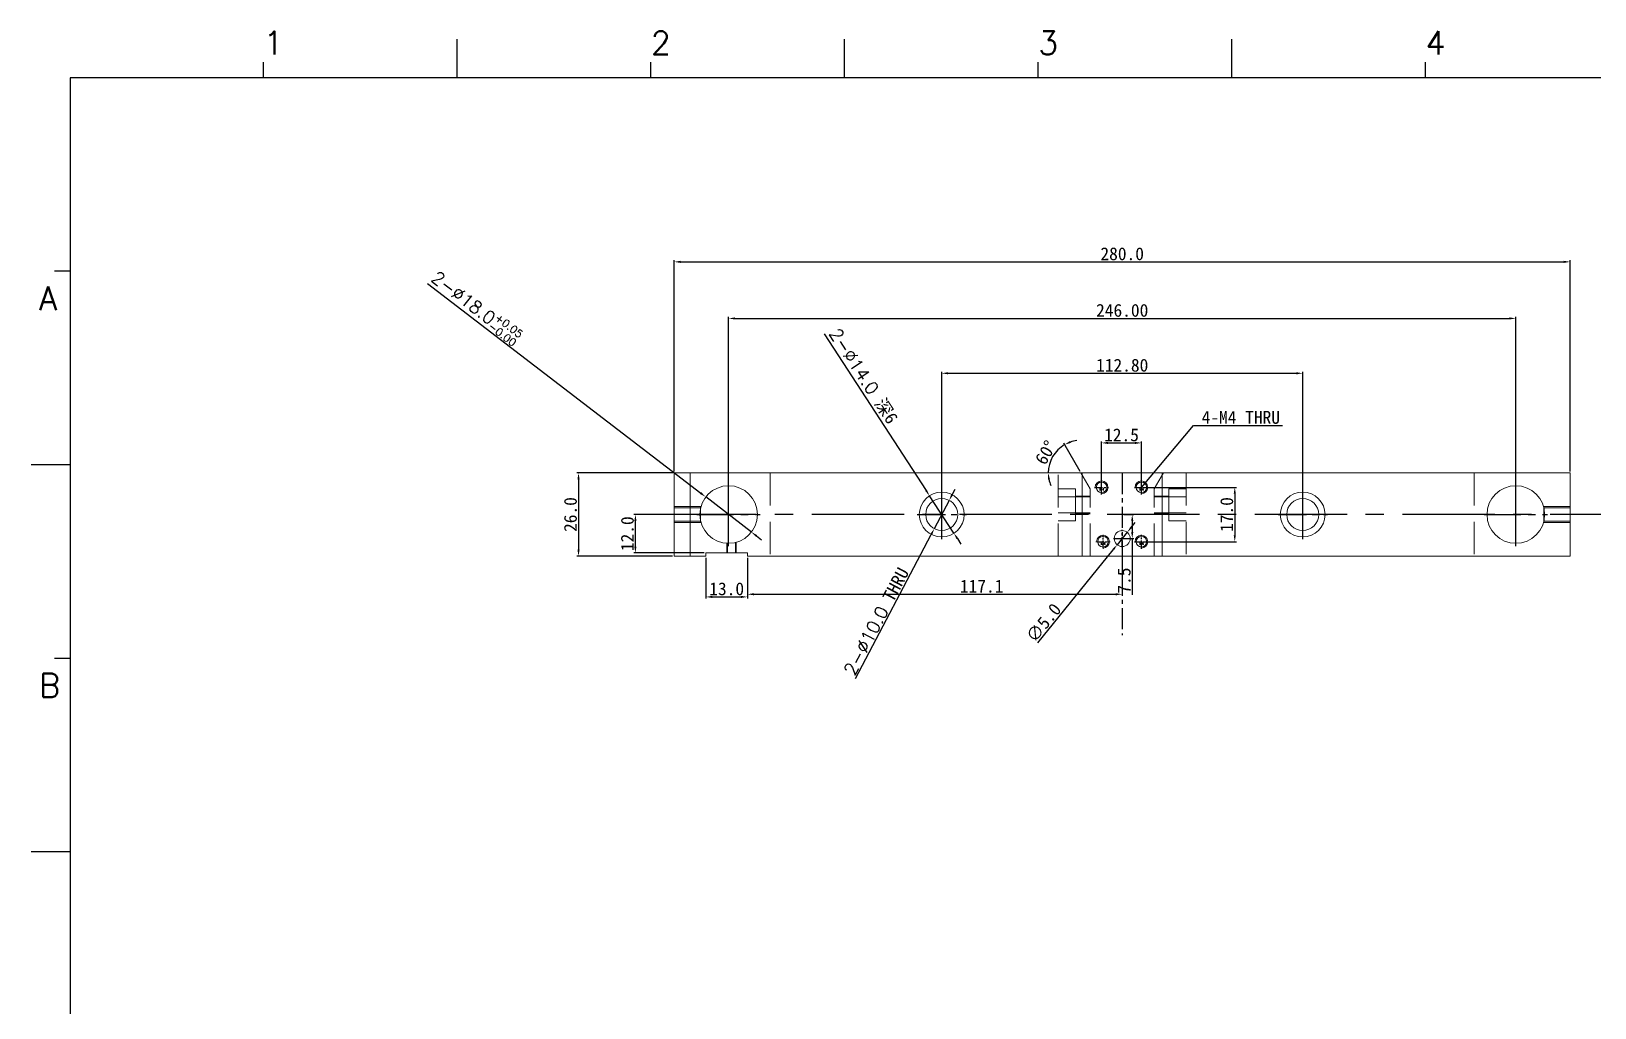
# Model space of a CAD drawing. Extents: x 83 to 30050, y -7164 to 695.
# Drawn here: x 19546.1 to 20034.7, y -3434.6 to -3129.3 of the extents above; entities that cross this region are included whole.
import ezdxf

# ---------------------------------------------------------------- set-up
doc = ezdxf.new("R2010")
doc.units = 0
doc.header["$LTSCALE"] = 8
doc.header["$MEASUREMENT"] = 0
doc.header["$PDSIZE"] = 5
doc.linetypes.add('CENTER', pattern=[2, 1.25, -0.25, 0.25, -0.25])
doc.linetypes.add('HIDDEN', pattern=[1.905, 1.27, -0.635])
doc.layers.get('0').update_dxf_attribs({"linetype": 'CONTINUOUS'})
doc.layers.get('Defpoints').update_dxf_attribs({"linetype": 'CONTINUOUS'})
doc.layers.add('41', color=3, linetype='CONTINUOUS')
doc.layers.add('dim', color=82, linetype='CONTINUOUS', lineweight=9)
doc.layers.add('screw', color=33, linetype='CONTINUOUS', lineweight=13)
doc.styles.add('SIMPLEX', font='SIMPLEX')
doc.styles.get("Standard").update_dxf_attribs({"font": '', "height": 4})
doc.styles.add('TXT', font='txt.shx', dxfattribs={"bigfont": 'gbcbig.shx'})
doc.styles.get('Standard').set_extended_font_data('SimSun')
doc.dimstyles.new('ISO-25', dxfattribs={"dimtxt": 6, "dimasz": 2.5, "dimexe": 1.25, "dimexo": 0.625, "dimtad": 1, "dimdec": 1, "dimzin": 1, "dimdsep": 46, "dimtxsty": 'Standard', "dimcen": 2.5, "dimadec": 0, "dimazin": 0, "dimtm": 1e-09, "dimtfac": 1, "dimtdec": 1, "dimtmove": 0, "dimatfit": 3, "dimfxl": 1, "dimtolj": 1, "dimtzin": 0, "dimarcsym": 0})

# ---------------------------------------------------------------- blocks, each defined once
blk = doc.blocks.new('A$C0BB32EA6')
at = {"layer": '41'}
for p, q in [((90.21, 427.84), (90.21, 435.66)), ((168.4, 427.84), (168.4, 435.66)), ((168.4, 427.84), (168.4, 435.66)), ((168.4, 427.84), (168.4, 435.66)), ((246.58, 427.84), (246.58, 435.66)), ((246.58, 427.84), (246.58, 435.66)), ((51.11, 427.84), (51.11, 430.97)), ((129.3, 427.84), (129.3, 430.97)), ((129.3, 427.84), (129.3, 430.97)), ((129.3, 427.84), (129.3, 430.97)), ((207.49, 427.84), (207.49, 430.97)), ((207.49, 427.84), (207.49, 430.97)), ((285.68, 427.84), (285.68, 430.97)), ((615.63, 427.84), (12.02, 427.84)), ((12.02, 427.84), (12.02, 10.32)), ((12.02, 388.75), (8.89, 388.75)), ((12.02, 349.66), (4.2, 349.66)), ((12.02, 310.56), (8.89, 310.56)), ((12.02, 271.47), (4.2, 271.47))]:
    blk.add_line(p, q, dxfattribs=at)
at = {"layer": '41', "style": 'SIMPLEX'}
for s, height, p in [('1', 4.69, (51.11, 432.54)), ('2', 4.69, (129.3, 432.54)), ('3', 4.69, (207.49, 432.54)), ('4', 4.69, (285.68, 432.54)), ('A', 4.75, (5.76, 380.93)), ('B', 4.75, (5.76, 302.74))]:
    blk.add_text(s, height=height, dxfattribs=at).set_placement(p)
at = {"layer": '41', "linetype": 'Continuous'}
for tag, p in [('材质', (457.07, 73.08)), ('代号', (522.6, 73.29)), ('表面处理', (452.44, 54.13)), ('审核', (523.65, 54.34)), ('名称', (585.81, 54.97)), ('数量', (457.5, 33.7)), ('设计', (523.23, 34.13)), ('件号', (586.65, 33.91)), ('比例', (457.5, 17.28)), ('版本', (587.08, 16.23))]:
    blk.add_attdef(tag, p, '', height=4, dxfattribs=at)
blk = doc.blocks.new('*D1038')
at = {"layer": 'Defpoints', "color": 0}
for p in [(19943.43, -3236.27), (19830.63, -3280.43), (19943.43, -3280.43)]:
    blk.add_point(p, dxfattribs=at)
at = {"layer": 'dim', "color": 0, "lineweight": -2}
for p, q in [((19830.63, -3279.93), (19830.63, -3235.77)), ((19832.63, -3236.27), (19941.43, -3236.27)), ((19943.43, -3279.93), (19943.43, -3235.77))]:
    blk.add_line(p, q, dxfattribs=at)
at = {"layer": 'dim', "color": 0}
for points in [[(19832.63, -3235.94), (19832.63, -3236.61), (19830.63, -3236.27)], [(19941.43, -3235.94), (19941.43, -3236.61), (19943.43, -3236.27)]]:
    blk.add_solid(points, dxfattribs=at)
at = {"layer": 'dim', "color": 0, "insert": (19887.03, -3233.77), "char_height": 4, "attachment_point": 5}
blk.add_mtext('\\A1;112.80', dxfattribs=at)
blk = doc.blocks.new('*D1039')
at = {"layer": 'Defpoints', "color": 0}
for p in [(20010.03, -3219.12), (19764.03, -3280.43), (20010.03, -3280.43)]:
    blk.add_point(p, dxfattribs=at)
at = {"layer": 'dim', "color": 0, "lineweight": -2}
for p, q in [((19764.03, -3279.93), (19764.03, -3218.62)), ((19766.03, -3219.12), (20008.03, -3219.12)), ((20010.03, -3279.93), (20010.03, -3218.62))]:
    blk.add_line(p, q, dxfattribs=at)
at = {"layer": 'dim', "color": 0}
for points in [[(19766.03, -3218.79), (19766.03, -3219.45), (19764.03, -3219.12)], [(20008.03, -3218.79), (20008.03, -3219.45), (20010.03, -3219.12)]]:
    blk.add_solid(points, dxfattribs=at)
at = {"layer": 'dim', "color": 0, "insert": (19887.03, -3216.62), "char_height": 4, "attachment_point": 5}
blk.add_mtext('\\A1;246.00', dxfattribs=at)
blk = doc.blocks.new('*D1040')
at = {"layer": 'Defpoints', "color": 0}
for p in [(20027.03, -3201.44), (19747.03, -3267.43), (20027.03, -3267.43)]:
    blk.add_point(p, dxfattribs=at)
at = {"layer": 'dim', "color": 0, "lineweight": -2}
for p, q in [((19747.03, -3266.93), (19747.03, -3200.94)), ((19749.03, -3201.44), (20025.03, -3201.44)), ((20027.03, -3266.93), (20027.03, -3200.94))]:
    blk.add_line(p, q, dxfattribs=at)
at = {"layer": 'dim', "color": 0}
for points in [[(19749.03, -3201.1), (19749.03, -3201.77), (19747.03, -3201.44)], [(20025.03, -3201.1), (20025.03, -3201.77), (20027.03, -3201.44)]]:
    blk.add_solid(points, dxfattribs=at)
at = {"layer": 'dim', "color": 0, "insert": (19887.03, -3198.94), "char_height": 4, "attachment_point": 5}
blk.add_mtext('\\A1;280.0', dxfattribs=at)
blk = doc.blocks.new('*D1041')
at = {"layer": 'Defpoints', "color": 0}
for p in [(19893.03, -3258.04), (19880.58, -3271.93), (19893.03, -3271.93)]:
    blk.add_point(p, dxfattribs=at)
at = {"layer": 'dim', "color": 0, "lineweight": -2}
for p, q in [((19880.58, -3271.43), (19880.58, -3257.55)), ((19882.58, -3258.04), (19891.03, -3258.04)), ((19893.03, -3271.43), (19893.03, -3257.55))]:
    blk.add_line(p, q, dxfattribs=at)
at = {"layer": 'dim', "color": 0}
for points in [[(19882.58, -3257.71), (19882.58, -3258.38), (19880.58, -3258.04)], [(19891.03, -3257.71), (19891.03, -3258.38), (19893.03, -3258.04)]]:
    blk.add_solid(points, dxfattribs=at)
at = {"layer": 'dim', "color": 0, "insert": (19886.81, -3255.55), "char_height": 4, "attachment_point": 5}
blk.add_mtext('\\A1;12.5', dxfattribs=at)
blk = doc.blocks.new('*D1042')
at = {"layer": 'Defpoints', "color": 0}
for p in [(19893.03, -3271.93), (19893.03, -3288.93), (19922.21, -3288.93)]:
    blk.add_point(p, dxfattribs=at)
at = {"layer": 'dim', "color": 0, "lineweight": -2}
for p, q in [((19893.53, -3271.93), (19922.71, -3271.93)), ((19922.21, -3273.93), (19922.21, -3286.93)), ((19893.53, -3288.93), (19922.71, -3288.93))]:
    blk.add_line(p, q, dxfattribs=at)
at = {"layer": 'dim', "color": 0}
for points in [[(19921.87, -3273.93), (19922.54, -3273.93), (19922.21, -3271.93)], [(19921.87, -3286.93), (19922.54, -3286.93), (19922.21, -3288.93)]]:
    blk.add_solid(points, dxfattribs=at)
at = {"layer": 'dim', "color": 0, "insert": (19919.71, -3280.43), "char_height": 4, "attachment_point": 5, "rotation": 90}
blk.add_mtext('\\A1;17.0', dxfattribs=at)
blk = doc.blocks.new('screw_m4_l')
at = {"layer": 'screw', "color": 1, "linetype": 'CENTER', "ltscale": 0.254}
for p, q in [((-2.2, 0), (2.2, 0)), ((0, -2.2), (0, 2.2))]:
    blk.add_line(p, q, dxfattribs=at)
at = {"layer": 'screw', "color": 33, "linetype": 'Continuous'}
blk.add_circle((0, 0), 1.65, dxfattribs=at)
at = {"layer": 'screw', "color": 92, "linetype": 'Continuous'}
blk.add_arc((0, 0), 2, 270, 180, dxfattribs=at)
at = {"layer": 'screw', "color": 6, "linetype": 'Continuous', "style": 'TXT'}
blk.add_text('M4', height=0.8, dxfattribs=at).set_placement((-0.68, -1))
blk = doc.blocks.new('*D1043')
at = {"layer": 'Defpoints', "color": 0}
for p in [(19826.82, -3274.56), (19834.45, -3286.3)]:
    blk.add_point(p, dxfattribs=at)
at = {"layer": 'dim', "color": 0, "lineweight": -2}
for p, q in [((19793.92, -3223.97), (19825.73, -3272.88)), ((19834.45, -3286.3), (19826.82, -3274.56)), ((19835.54, -3287.97), (19836.63, -3289.65))]:
    blk.add_line(p, q, dxfattribs=at)
at = {"layer": 'dim', "color": 0}
for points in [[(19826.01, -3272.7), (19825.45, -3273.06), (19826.82, -3274.56)], [(19835.82, -3287.79), (19835.26, -3288.15), (19834.45, -3286.3)]]:
    blk.add_solid(points, dxfattribs=at)
at = {"layer": 'dim', "color": 0, "insert": (19806.05, -3237.21), "char_height": 4, "attachment_point": 5, "rotation": 303.0374}
blk.add_mtext('\\A1;{\\Ftxt,bigfont|c134;2-∅14.0} 深6', dxfattribs=at)
blk = doc.blocks.new('*D1044')
at = {"layer": 'Defpoints', "color": 0}
for p in [(19832.96, -3276), (19828.31, -3284.85)]:
    blk.add_point(p, dxfattribs=at)
at = {"layer": 'dim', "color": 0, "lineweight": -2}
for p, q in [((19833.89, -3274.23), (19834.82, -3272.46)), ((19832.96, -3276), (19828.31, -3284.85)), ((19803.65, -3331.73), (19827.37, -3286.62))]:
    blk.add_line(p, q, dxfattribs=at)
at = {"layer": 'dim', "color": 0}
for points in [[(19833.6, -3274.08), (19834.19, -3274.39), (19832.96, -3276)], [(19827.08, -3286.47), (19827.67, -3286.78), (19828.31, -3284.85)]]:
    blk.add_solid(points, dxfattribs=at)
at = {"layer": 'dim', "color": 0, "insert": (19810.22, -3313.85), "char_height": 4, "attachment_point": 5, "rotation": 62.256}
blk.add_mtext('\\A1;{\\Ftxt,bigfont|c134;2-∅10.0} THRU', dxfattribs=at)
blk = doc.blocks.new('*D1045')
at = {"layer": 'Defpoints', "color": 0}
for p in [(19756.9, -3274.94), (19771.17, -3285.91)]:
    blk.add_point(p, dxfattribs=at)
at = {"layer": 'dim', "color": 0, "lineweight": -2}
for p, q in [((19669.99, -3208.18), (19755.31, -3273.73)), ((19771.17, -3285.91), (19756.9, -3274.94)), ((19772.76, -3287.13), (19774.34, -3288.35))]:
    blk.add_line(p, q, dxfattribs=at)
at = {"layer": 'dim', "color": 0}
for points in [[(19755.51, -3273.46), (19755.11, -3273.99), (19756.9, -3274.94)], [(19772.96, -3286.86), (19772.55, -3287.39), (19771.17, -3285.91)]]:
    blk.add_solid(points, dxfattribs=at)
at = {"layer": 'dim', "color": 0, "insert": (19685.14, -3215.66), "char_height": 4, "attachment_point": 5, "rotation": 322.4679}
blk.add_mtext('\\A1;{\\Ftxt,bigfont|c134;2-∅18.0{\\H2.400000;\\S+0.05^ -0.00;}}', dxfattribs=at)
blk = doc.blocks.new('*D1046')
at = {"layer": 'Defpoints', "color": 0}
for p in [(19888.61, -3285.98), (19885.46, -3289.87)]:
    blk.add_point(p, dxfattribs=at)
at = {"layer": 'dim', "color": 0, "lineweight": -2}
for p, q in [((19889.86, -3284.43), (19891.12, -3282.87)), ((19888.61, -3285.98), (19885.46, -3289.87)), ((19860.62, -3320.54), (19884.2, -3291.42))]:
    blk.add_line(p, q, dxfattribs=at)
at = {"layer": 'dim', "color": 0}
for points in [[(19889.61, -3284.22), (19890.12, -3284.64), (19888.61, -3285.98)], [(19883.94, -3291.21), (19884.46, -3291.63), (19885.46, -3289.87)]]:
    blk.add_solid(points, dxfattribs=at)
at = {"layer": 'dim', "color": 0, "insert": (19862.47, -3314.28), "char_height": 4, "attachment_point": 5, "rotation": 50.9999}
blk.add_mtext('\\A1;∅5.0', dxfattribs=at)
blk = doc.blocks.new('*D1047')
at = {"layer": 'Defpoints', "color": 0}
for p in [(19887.03, -3280.43), (19890.16, -3280.43), (19887.03, -3287.92)]:
    blk.add_point(p, dxfattribs=at)
at = {"layer": 'dim', "color": 0, "lineweight": -2}
for p, q in [((19887.53, -3280.43), (19890.66, -3280.43)), ((19890.16, -3282.43), (19890.16, -3285.92)), ((19887.53, -3287.92), (19890.66, -3287.92)), ((19890.16, -3287.92), (19890.16, -3305.49))]:
    blk.add_line(p, q, dxfattribs=at)
at = {"layer": 'dim', "color": 0}
for points in [[(19889.83, -3282.43), (19890.5, -3282.43), (19890.16, -3280.43)], [(19889.83, -3285.92), (19890.5, -3285.92), (19890.16, -3287.92)]]:
    blk.add_solid(points, dxfattribs=at)
at = {"layer": 'dim', "color": 0, "insert": (19887.66, -3301.08), "char_height": 4, "attachment_point": 5, "rotation": 90}
blk.add_mtext('\\A1;7.5', dxfattribs=at)
blk = doc.blocks.new('*D1048')
at = {"layer": 'Defpoints', "color": 0}
for p in [(19734.91, -3280.43), (19747.03, -3280.43), (19756.93, -3292.43)]:
    blk.add_point(p, dxfattribs=at)
at = {"layer": 'dim', "color": 0, "lineweight": -2}
for p, q in [((19746.53, -3280.43), (19734.41, -3280.43)), ((19734.91, -3290.43), (19734.91, -3282.43)), ((19756.43, -3292.43), (19734.41, -3292.43))]:
    blk.add_line(p, q, dxfattribs=at)
at = {"layer": 'dim', "color": 0}
for points in [[(19734.57, -3282.43), (19735.24, -3282.43), (19734.91, -3280.43)], [(19734.57, -3290.43), (19735.24, -3290.43), (19734.91, -3292.43)]]:
    blk.add_solid(points, dxfattribs=at)
at = {"layer": 'dim', "color": 0, "insert": (19732.41, -3286.43), "char_height": 4, "attachment_point": 5, "rotation": 90}
blk.add_mtext('\\A1;12.0', dxfattribs=at)
blk = doc.blocks.new('*D1049')
at = {"layer": 'Defpoints', "color": 0}
for p in [(19747.11, -3267.43), (19717.13, -3293.43), (19747.03, -3293.43)]:
    blk.add_point(p, dxfattribs=at)
at = {"layer": 'dim', "color": 0, "lineweight": -2}
for p, q in [((19746.61, -3267.43), (19716.63, -3267.43)), ((19717.13, -3269.43), (19717.13, -3291.43)), ((19746.53, -3293.43), (19716.63, -3293.43))]:
    blk.add_line(p, q, dxfattribs=at)
at = {"layer": 'dim', "color": 0}
for points in [[(19716.8, -3269.43), (19717.47, -3269.43), (19717.13, -3267.43)], [(19716.8, -3291.43), (19717.47, -3291.43), (19717.13, -3293.43)]]:
    blk.add_solid(points, dxfattribs=at)
at = {"layer": 'dim', "color": 0, "insert": (19714.63, -3280.43), "char_height": 4, "attachment_point": 5, "rotation": 90}
blk.add_mtext('\\A1;26.0', dxfattribs=at)
blk = doc.blocks.new('*D1050')
at = {"layer": 'Defpoints', "color": 0}
for p in [(19769.93, -3293.43), (19887.03, -3293.43), (19887.03, -3305.35)]:
    blk.add_point(p, dxfattribs=at)
at = {"layer": 'dim', "color": 0, "lineweight": -2}
for p, q in [((19769.93, -3293.93), (19769.93, -3305.85)), ((19887.03, -3293.93), (19887.03, -3305.85)), ((19771.93, -3305.35), (19885.03, -3305.35))]:
    blk.add_line(p, q, dxfattribs=at)
at = {"layer": 'dim', "color": 0}
for points in [[(19771.93, -3305.02), (19771.93, -3305.69), (19769.93, -3305.35)], [(19885.03, -3305.02), (19885.03, -3305.69), (19887.03, -3305.35)]]:
    blk.add_solid(points, dxfattribs=at)
at = {"layer": 'dim', "color": 0, "insert": (19843.11, -3302.85), "char_height": 4, "attachment_point": 5}
blk.add_mtext('\\A1;117.1', dxfattribs=at)
blk = doc.blocks.new('*D1051')
at = {"layer": 'Defpoints', "color": 0}
for p in [(19756.93, -3293.43), (19769.93, -3293.43), (19769.93, -3306.18)]:
    blk.add_point(p, dxfattribs=at)
at = {"layer": 'dim', "color": 0, "lineweight": -2}
for p, q in [((19756.93, -3293.93), (19756.93, -3306.68)), ((19769.93, -3293.93), (19769.93, -3306.68)), ((19758.93, -3306.18), (19767.93, -3306.18))]:
    blk.add_line(p, q, dxfattribs=at)
at = {"layer": 'dim', "color": 0}
for points in [[(19758.93, -3305.85), (19758.93, -3306.51), (19756.93, -3306.18)], [(19767.93, -3305.85), (19767.93, -3306.51), (19769.93, -3306.18)]]:
    blk.add_solid(points, dxfattribs=at)
at = {"layer": 'dim', "color": 0, "insert": (19763.43, -3303.68), "char_height": 4, "attachment_point": 5}
blk.add_mtext('\\A1;13.0', dxfattribs=at)
blk = doc.blocks.new('*D1078')
at = {"layer": 'Defpoints', "color": 0}
for p in [(19866.31, -3260.85), (19752.03, -3267.43), (19874.15, -3267.43), (19874.53, -3267.43), (19877.03, -3272.43)]:
    blk.add_point(p, dxfattribs=at)
at = {"layer": 'dim', "color": 0, "lineweight": -2}
blk.add_line((19873.9, -3266.99), (19868.78, -3258.14), dxfattribs=at)
for start, end in [(120, 180), (97.548, 108.774), (191.226, 202.452)]:
    blk.add_arc((19874.15, -3267.43), 10.22, start, end, dxfattribs=at)
at = {"layer": 'dim', "color": 0}
for points in [[(19870.99, -3258.05), (19870.72, -3257.44), (19869.03, -3258.57)], [(19863.79, -3269.45), (19864.45, -3269.38), (19863.92, -3267.43)]]:
    blk.add_solid(points, dxfattribs=at)
at = {"layer": 'dim', "color": 0, "insert": (19863.13, -3261.06), "char_height": 4, "attachment_point": 5, "rotation": 60}
blk.add_mtext('\\A1;60°', dxfattribs=at)

msp = doc.modelspace()

# ---------------------------------------------------------------- linework, layer by layer
at = {"color": 7, "linetype": 'Continuous', "lineweight": 15}
for p, q in [((19747.033, -3267.427), (19747.033, -3293.427)), ((19747.033, -3267.427), (19752.033, -3267.427)), ((19752.033, -3267.427), (19752.033, -3293.427)), ((19874.533, -3267.427), (19752.033, -3267.427)), ((19874.533, -3267.427), (19874.533, -3293.427)), ((19899.533, -3267.427), (19874.533, -3267.427)), ((19899.533, -3293.427), (19899.533, -3267.427)), ((20027.033, -3267.427), (19899.533, -3267.427)), ((20027.033, -3293.427), (20027.033, -3267.427)), ((19769.933, -3292.427), (19756.933, -3292.427)), ((19756.933, -3292.427), (19756.933, -3293.427)), ((19769.933, -3292.427), (19769.933, -3293.427)), ((19747.033, -3293.427), (19752.033, -3293.427)), ((19756.933, -3293.427), (19752.033, -3293.427)), ((19874.533, -3293.427), (19769.933, -3293.427)), ((19874.533, -3293.427), (19899.533, -3293.427)), ((20027.033, -3293.427), (19899.533, -3293.427))]:
    msp.add_line(p, q, dxfattribs=at)
at = {"color": 7, "linetype": 'HIDDEN', "lineweight": 0}
for p, q in [((19777.033, -3267.427), (19777.033, -3293.427)), ((19867.033, -3293.427), (19867.033, -3267.427)), ((19877.033, -3272.427), (19874.146, -3267.427)), ((19899.92, -3267.427), (19897.033, -3272.427)), ((19907.033, -3267.427), (19907.033, -3293.427)), ((19997.033, -3267.427), (19997.033, -3293.427)), ((19872.433, -3272.427), (19867.033, -3272.427)), ((19872.433, -3282.427), (19872.433, -3272.427)), ((19877.033, -3293.427), (19877.033, -3272.427)), ((19897.033, -3293.427), (19897.033, -3272.427)), ((19901.633, -3272.427), (19901.633, -3282.427)), ((19907.033, -3272.427), (19901.633, -3272.427)), ((19755.281, -3282.927), (19755.281, -3277.927)), ((19877.033, -3274.927), (19867.033, -3274.927)), ((19877.033, -3274.677), (19872.433, -3274.677)), ((19901.633, -3274.677), (19897.033, -3274.677)), ((19907.033, -3274.927), (19897.033, -3274.927)), ((20018.784, -3277.927), (20018.784, -3282.927)), ((19755.275, -3278.327), (19747.033, -3278.327)), ((19747.033, -3282.527), (19755.281, -3282.527)), ((19867.033, -3279.927), (19877.033, -3279.927)), ((19867.033, -3282.427), (19872.433, -3282.427)), ((19872.433, -3280.177), (19877.033, -3280.177)), ((19897.033, -3279.927), (19907.033, -3279.927)), ((19897.033, -3280.177), (19901.633, -3280.177)), ((19901.633, -3282.427), (19907.033, -3282.427)), ((20027.033, -3278.327), (20018.784, -3278.327)), ((20018.791, -3282.527), (20027.033, -3282.527)), ((19763.683, -3289.421), (19763.683, -3292.427)), ((19766.183, -3292.427), (19766.183, -3289.093)), ((19766.433, -3289.166), (19766.183, -3289.166)), ((19766.433, -3289.166), (19766.183, -3289.166))]:
    msp.add_line(p, q, dxfattribs=at)
at = {"color": 1, "linetype": 'CENTER', "ltscale": 0.6604}
msp.add_line((19887.033, -3267.427), (19887.033, -3318.126), dxfattribs=at)
at = {"color": 1, "linetype": 'CENTER', "ltscale": 1.143}
for p, q in [((19764.033, -3290.327), (19764.033, -3270.527)), ((20010.033, -3290.327), (20010.033, -3270.527)), ((19754.133, -3280.427), (19773.933, -3280.427)), ((20000.133, -3280.427), (20019.933, -3280.427))]:
    msp.add_line(p, q, dxfattribs=at)
at = {"color": 1, "linetype": 'CENTER', "ltscale": 0.889}
for p, q in [((19830.633, -3288.127), (19830.633, -3272.727)), ((19943.433, -3288.127), (19943.433, -3272.727)), ((19822.933, -3280.427), (19838.333, -3280.427)), ((19935.733, -3280.427), (19951.133, -3280.427))]:
    msp.add_line(p, q, dxfattribs=at)
at = {"color": 1, "linetype": 'CENTER', "ltscale": 0.254}
for p, q in [((19878.38, -3271.927), (19882.78, -3271.927)), ((19880.58, -3274.127), (19880.58, -3269.727)), ((19890.833, -3271.927), (19895.233, -3271.927)), ((19893.033, -3274.127), (19893.033, -3269.727)), ((19893.033, -3291.127), (19893.033, -3286.727)), ((19890.833, -3288.927), (19895.233, -3288.927))]:
    msp.add_line(p, q, dxfattribs=at)
at = {"color": 7, "linetype": 'Continuous', "lineweight": 0}
for p, q in [((19747.033, -3277.927), (19755.281, -3277.927)), ((20027.033, -3277.927), (20018.784, -3277.927)), ((19747.033, -3282.927), (19755.281, -3282.927)), ((20027.033, -3282.927), (20018.784, -3282.927)), ((19763.433, -3292.427), (19763.433, -3289.407)), ((19763.433, -3292.427), (19763.433, -3289.407)), ((19766.433, -3292.427), (19766.433, -3289.166)), ((19766.433, -3292.427), (19766.433, -3289.166))]:
    msp.add_line(p, q, dxfattribs=at)
at = {"color": 1, "linetype": 'CENTER', "ltscale": 2.88417}
msp.add_line((20049.589, -3280.427), (19735.318, -3280.427), dxfattribs=at)
at = {"color": 1, "linetype": 'CENTER', "ltscale": 0.20955}
for p, q in [((19881.033, -3290.742), (19881.033, -3287.112)), ((19879.218, -3288.927), (19882.848, -3288.927))]:
    msp.add_line(p, q, dxfattribs=at)
at = {"color": 1, "linetype": 'CENTER', "ltscale": 0.3175}
for p, q in [((19884.283, -3287.924), (19889.783, -3287.924)), ((19887.033, -3290.674), (19887.033, -3285.174))]:
    msp.add_line(p, q, dxfattribs=at)
at = {"color": 7, "linetype": 'Continuous', "lineweight": 15}
for centre, radius in [((19764.033, -3280.427), 9), ((20010.033, -3280.427), 9), ((19830.633, -3280.427), 7), ((19830.633, -3280.427), 5), ((19943.433, -3280.427), 7), ((19943.433, -3280.427), 5), ((19887.033, -3287.924), 2.5)]:
    msp.add_circle(centre, radius, dxfattribs=at)

# ---------------------------------------------------------------- block references
at = {"layer": '41', "linetype": 'Continuous', "xscale": 1.547934105600689, "yscale": 1.547934105599779, "zscale": 1.5479341056}
msp.add_blockref('A$C0BB32EA6', (19539.622, -3806.141), dxfattribs=at)
at = {"layer": 'screw'}
for p in [(19880.58, -3271.927), (19893.033, -3271.927), (19881.033, -3288.927), (19893.033, -3288.927)]:
    msp.add_blockref('screw_m4_l', p, dxfattribs=at)

# ---------------------------------------------------------------- texts
at = {"layer": 'dim', "insert": (19911.855, -3252.115), "char_height": 4, "attachment_point": 7}
msp.add_mtext('\\A1;4-M4 THRU', dxfattribs=at)

# ---------------------------------------------------------------- dimensions: what is measured, and where the dimension line sits
at = {"layer": 'dim'}
for p1, p2, text, override, picture, middle in [((19771.17, -3285.91), (19756.896, -3274.944), '{\\Ftxt,bigfont|c134;2-<>}', {"dimtxt": 2.5, "dimasz": 2, "dimexe": 0.49975, "dimexo": 0.49975, "dimgap": 0.49975, "dimtol": 1, "dimlim": 0, "dimtp": 0.05, "dimtm": 0, "dimtfac": 0.6, "dimtdec": 2, "dimtolj": 1}, '*D1045', (19683.131, -3218.277)), ((19834.449, -3286.295), (19826.817, -3274.559), '{\\Ftxt,bigfont|c134;2-<>} 深6', {"dimtxt": 2.5, "dimasz": 2, "dimexe": 0.49975, "dimexo": 0.49975, "dimgap": 0.49975}, '*D1043', (19803.573, -3238.818)), ((19832.96, -3276.002), (19828.305, -3284.852), '{\\Ftxt,bigfont|c134;2-<>} THRU', {"dimtxt": 2.5, "dimasz": 2, "dimexe": 0.49975, "dimexo": 0.49975, "dimgap": 0.49975}, '*D1044', (19812.438, -3315.019))]:
    dim = msp.add_diameter_dim_2p(p1=p1, p2=p2, text=text, dimstyle='ISO-25', override=override, dxfattribs=at)
    dim.commit()
    dim.dimension.update_dxf_attribs({"geometry": picture, "text_midpoint": middle, "dimtype": 163})
for base, p1, p2, override, picture, middle in [((20027.033, -3201.438), (19747.033, -3267.427), (20027.033, -3267.427), {"dimtxt": 2.5, "dimasz": 2, "dimexe": 0.49975, "dimexo": 0.49975, "dimgap": 0.49975}, '*D1040', (19887.033, -3198.938)), ((20010.033, -3219.119), (19764.033, -3280.427), (20010.033, -3280.427), {"dimtxt": 2.5, "dimasz": 2, "dimexe": 0.49975, "dimexo": 0.49975, "dimgap": 0.49975, "dimdec": 2}, '*D1039', (19887.033, -3216.619)), ((19943.433, -3236.273), (19830.633, -3280.427), (19943.433, -3280.427), {"dimtxt": 2.5, "dimasz": 2, "dimexe": 0.49975, "dimexo": 0.49975, "dimgap": 0.49975, "dimdec": 2}, '*D1038', (19887.033, -3233.773)), ((19893.033, -3258.045), (19880.58, -3271.927), (19893.033, -3271.927), {"dimtxt": 2.5, "dimasz": 2, "dimexe": 0.49975, "dimexo": 0.49975, "dimgap": 0.49975}, '*D1041', (19886.806, -3255.545)), ((19769.933, -3306.18), (19756.933, -3293.427), (19769.933, -3293.427), {"dimtxt": 2.5, "dimasz": 2, "dimexe": 0.49975, "dimexo": 0.49975, "dimgap": 0.49975}, '*D1051', (19763.433, -3303.681))]:
    dim = msp.add_linear_dim(base=base, p1=p1, p2=p2, dimstyle='ISO-25', override=override, dxfattribs=at)
    dim.commit()
    dim.dimension.update_dxf_attribs({"geometry": picture, "text_midpoint": middle})
dim = msp.add_angular_dim_2l(base=(19866.314, -3260.855), line1=((19874.533, -3267.427), (19752.033, -3267.427)), line2=((19877.033, -3272.427), (19874.146, -3267.427)), dimstyle='ISO-25', override={"dimtxt": 2.5, "dimasz": 2, "dimexe": 0.49975, "dimexo": 0.49975, "dimgap": 0.49975}, dxfattribs=at)
dim.commit()
dim.dimension.update_dxf_attribs({"geometry": '*D1078', "text_midpoint": (19863.127, -3261.065)})
for base, p1, p2, picture, middle in [((19717.134, -3293.427), (19747.111, -3267.427), (19747.033, -3293.427), '*D1049', (19714.634, -3280.427)), ((19922.205, -3288.927), (19893.033, -3271.927), (19893.033, -3288.927), '*D1042', (19919.706, -3280.427)), ((19734.908, -3280.427), (19756.933, -3292.427), (19747.033, -3280.427), '*D1048', (19732.409, -3286.427))]:
    dim = msp.add_linear_dim(base=base, p1=p1, p2=p2, angle=90, dimstyle='ISO-25', override={"dimtxt": 2.5, "dimasz": 2, "dimexe": 0.49975, "dimexo": 0.49975, "dimgap": 0.49975}, dxfattribs=at)
    dim.commit()
    dim.dimension.update_dxf_attribs({"geometry": picture, "text_midpoint": middle})
dim = msp.add_diameter_dim_2p(p1=(19888.606, -3285.981), p2=(19885.46, -3289.867), dimstyle='ISO-25', override={"dimtxt": 2.5, "dimasz": 2, "dimexe": 0.49975, "dimexo": 0.49975, "dimgap": 0.49975}, dxfattribs=at)
dim.commit()
dim.dimension.update_dxf_attribs({"geometry": '*D1046', "text_midpoint": (19864.413, -3315.857), "dimtype": 163})
dim = msp.add_linear_dim(base=(19890.163, -3280.427), p1=(19887.033, -3287.924), p2=(19887.033, -3280.427), angle=90, dimstyle='ISO-25', override={"dimtxt": 2.5, "dimasz": 2, "dimexe": 0.49975, "dimexo": 0.49975, "dimgap": 0.49975}, dxfattribs=at)
dim.commit()
dim.dimension.update_dxf_attribs({"geometry": '*D1047', "text_midpoint": (19890.163, -3301.081), "dimtype": 160})
dim = msp.add_linear_dim(base=(19887.033, -3305.352), p1=(19769.933, -3293.427), p2=(19887.033, -3293.427), dimstyle='ISO-25', override={"dimtxt": 2.5, "dimasz": 2, "dimexe": 0.49975, "dimexo": 0.49975, "dimgap": 0.49975}, dxfattribs=at)
dim.commit()
dim.dimension.update_dxf_attribs({"geometry": '*D1050', "text_midpoint": (19843.113, -3305.352), "dimtype": 160})

# ---------------------------------------------------------------- leaders
at = {"layer": 'dim', "annotation_type": 0, "has_hookline": 1, "hookline_direction": 0, "text_width": 25.267}
msp.add_leader([(19893.111, -3271.927), (19909.355, -3252.615), (19911.355, -3252.615)], dimstyle='ISO-25', override={"dimtxt": 2.5, "dimasz": 2, "dimexe": 0.49975, "dimexo": 0.49975, "dimgap": 0.49975}, dxfattribs=at)

doc.saveas('drawing.dxf')
